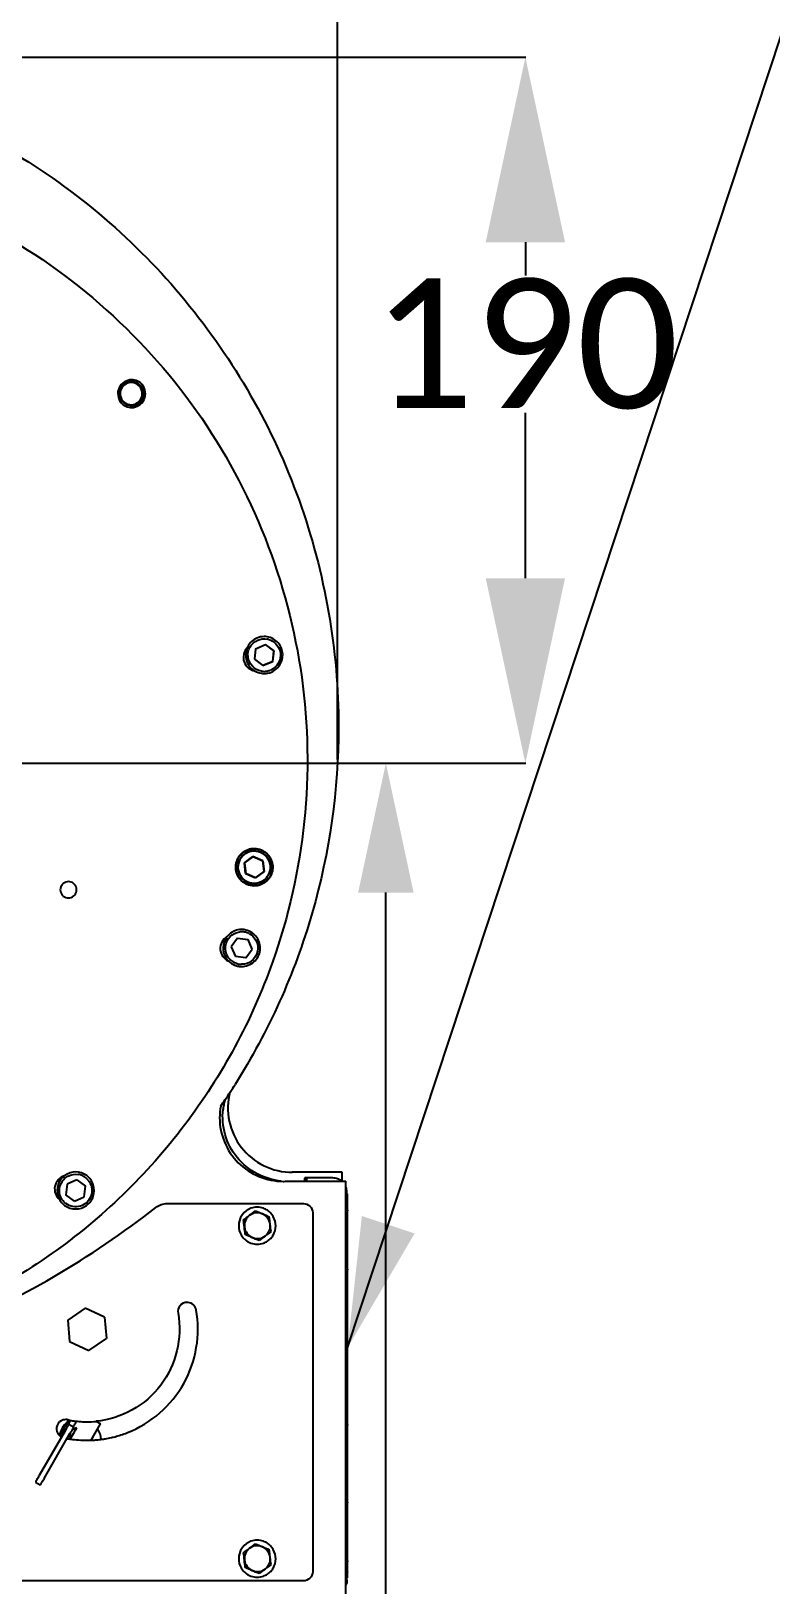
# Model space of a CAD drawing. Header units: millimetres. Extents: x 13935 to 21534, y -198 to 9202.
# Drawn here: x 16215.5 to 16415.4, y 7893.2 to 8313.2 of the extents above; entities that cross this region are included whole.
import ezdxf

# ---------------------------------------------------------------- set-up
doc = ezdxf.new("R2010")
doc.units = ezdxf.units.MM
doc.header["$LTSCALE"] = 326.7
doc.header["$PDMODE"] = 3
doc.header["$PDSIZE"] = 8
doc.layers.get('0').update_dxf_attribs({"linetype": 'CONTINUOUS'})
doc.layers.get('Defpoints').update_dxf_attribs({"linetype": 'CONTINUOUS'})
doc.styles.get("Standard").update_dxf_attribs({"font": 'calibri.ttf'})
doc.dimstyles.new('DIMSTYLE_1', dxfattribs={"dimtxt": 40, "dimasz": 35, "dimexe": 0.08, "dimexo": 1, "dimgap": 1, "dimtad": 1, "dimdsep": 46, "dimtxsty": 'Standard', "dimblk": '_FILLED', "dimblk1": '_FILLED', "dimblk2": '_FILLED', "dimcen": 0.09, "dimazin": 2, "dimtp": 0.01, "dimtm": 0.01, "dimtfac": 1, "dimtofl": 0, "dimtmove": 0, "dimatfit": 3, "dimldrblk": '_FILLED', "dimfxl": 1, "dimtolj": 1, "dimarcsym": 0})
doc.dimstyles.get("Standard").update_dxf_attribs({"dimtxt": 35, "dimasz": 35, "dimexe": 0.08, "dimexo": 1, "dimtad": 1, "dimdsep": 46, "dimtxsty": 'Standard', "dimblk": '_FILLED', "dimblk1": '_FILLED', "dimblk2": '_FILLED', "dimcen": 0.09, "dimazin": 2, "dimtol": 1, "dimtp": 0.01, "dimtm": 0.01, "dimtfac": 1, "dimtofl": 0, "dimtmove": 0, "dimatfit": 3, "dimldrblk": '_FILLED', "dimfxl": 1, "dimtolj": 1, "dimarcsym": 0})

# ---------------------------------------------------------------- blocks, each defined once
blk = doc.blocks.new('_FILLED')
at = {"color": 0, "linetype": 'ByBlock'}
blk.add_solid([(0, 0), (-1, 0.2143), (-1, -0.2143)], dxfattribs=at)
blk = doc.blocks.new('*D2235')
at = {"color": 0, "linetype": 'Continuous', "lineweight": -2}
for p, q in [((16114.8, 8115.32), (16311.42, 8115.32)), ((16311.34, 7161.81), (16311.34, 8080.32)), ((16131.2, 7126.81), (16311.42, 7126.81))]:
    blk.add_line(p, q, dxfattribs=at)
at = {"layer": 'Defpoints', "color": 0}
for p in [(16113.8, 8115.32), (16311.34, 8115.32), (16130.2, 7126.81)]:
    blk.add_point(p, dxfattribs=at)
at = {"color": 0, "linetype": 'ByBlock', "lineweight": -2, "xscale": 35, "yscale": 35, "zscale": 35}
for p, rotation in [((16311.34, 8115.32), 90), ((16311.34, 7126.81), 270)]:
    blk.add_blockref('_FILLED', p, dxfattribs=dict(at, rotation=rotation))
at = {"color": 0, "lineweight": 30, "insert": (16197.01, 7617.72), "char_height": 40, "attachment_point": 2, "rotation": 90, "line_spacing_factor": 0.9}
blk.add_mtext('\\A1;D\\P ', dxfattribs=at)
blk = doc.blocks.new('A')
at = {"color": 0, "linetype": 'Continuous'}
for p, q in [((-103.93, 279.72), (-104.27, 276.86)), ((-103.93, 279.72), (-101.29, 280.87)), ((-99, 279.15), (-101.31, 280.87)), ((-98.97, 279.15), (-101.29, 280.87)), ((-99.33, 276.28), (-99, 279.15)), ((-99.3, 276.28), (-98.97, 279.15)), ((-98.97, 279.15), (-99, 279.15)), ((-104.27, 276.86), (-101.95, 275.14)), ((-101.98, 275.14), (-99.33, 276.28)), ((-99.3, 276.28), (-101.95, 275.14)), ((-99.3, 276.28), (-99.33, 276.28)), ((-107.13, 203.79), (-107.7, 203.82)), ((-108.84, 201.47), (-110.57, 199.15)), ((-110.57, 199.15), (-109.42, 196.5)), ((-108.84, 201.47), (-105.98, 201.14)), ((-106.58, 196.17), (-104.86, 198.49)), ((-106.55, 196.17), (-104.83, 198.49)), ((-104.86, 198.49), (-106, 201.14)), ((-104.83, 198.49), (-105.98, 201.14)), ((-104.83, 198.49), (-104.86, 198.49)), ((-106.55, 196.17), (-109.42, 196.5)), ((-108.28, 193.85), (-107.7, 193.82)), ((-154.87, 135.01), (-155.2, 132.14)), ((-152.22, 136.15), (-154.87, 135.01)), ((-152.22, 136.15), (-149.9, 134.43)), ((-150.24, 131.56), (-149.9, 134.43)), ((-95.89, 135.77), (-79.54, 135.77)), ((-80.6, 138.21), (-94.03, 138.21)), ((-83.08, 136.67), (-90.66, 136.67)), ((-90.65, 136.03), (-90.65, 136.07)), ((-90.46, 136.03), (-90.46, 136.07)), ((-90.27, 136.03), (-90.27, 136.07)), ((-80.6, 135.77), (-80.6, 138.21)), ((-79.53, 23.77), (-79.54, 135.77)), ((-152.89, 130.42), (-155.2, 132.14)), ((-152.89, 130.42), (-150.24, 131.56)), ((-79.08, 132.37), (-79.48, 132.37)), ((-79.28, 132.37), (-79.28, 132.87)), ((-79.17, 130.15), (-79.18, 130.89)), ((-79.08, 112.14), (-79.08, 132.37)), ((-127.79, 129.77), (-91.02, 129.77)), ((-88.52, 127.27), (-88.52, 30.27)), ((-79.17, 129.94), (-79.17, 130.15)), ((-79.17, 129.56), (-79.17, 129.94)), ((-79.16, 127.9), (-79.17, 129.56)), ((-107.2, 125.37), (-107.22, 125.37)), ((-106.73, 121.35), (-106.75, 121.35)), ((-79.08, 91.14), (-79.08, 111.8)), ((-149.97, 101.52), (-154.71, 98.23)), ((-144.75, 99.07), (-149.97, 101.52)), ((-154.75, 98.23), (-154.71, 98.23)), ((-154.71, 98.23), (-154.23, 92.48)), ((-144.75, 99.07), (-144.26, 93.32)), ((-154.23, 92.48), (-149, 90.02)), ((-149, 90.02), (-144.26, 93.32)), ((-79.08, 70.14), (-79.08, 90.8)), ((-155.4, 68.35), (-162.39, 56.22)), ((-161.09, 55.47), (-154.1, 67.6)), ((-156.47, 67.52), (-156.81, 66.94)), ((-156.32, 67.79), (-156.47, 67.52)), ((-155.7, 68.2), (-155.84, 67.96)), ((-155.56, 68.45), (-155.7, 68.2)), ((-154.99, 69.43), (-155.13, 69.19)), ((-154.89, 70.26), (-155.02, 70.05)), ((-154.86, 70.33), (-154.89, 70.26)), ((-154.66, 70.67), (-154.86, 70.33)), ((-154.82, 70.56), (-154.47, 71.17)), ((-154.63, 70.07), (-154.74, 69.87)), ((-154.33, 71.25), (-154.66, 70.67)), ((-154.57, 70.08), (-154.43, 70.08)), ((-153.13, 69.33), (-154.43, 70.08)), ((-154.42, 70.56), (-154.36, 70.65)), ((-154.36, 70.65), (-154.04, 71.2)), ((-154.2, 70.76), (-154.29, 70.59)), ((-152.86, 68.08), (-152.66, 68.43)), ((-152.66, 68.43), (-152.46, 68.78)), ((-152.46, 68.78), (-152.42, 68.85)), ((-152.42, 68.85), (-152.39, 68.91)), ((-152.39, 68.91), (-152.27, 69.12)), ((-148.4, 65.81), (-145.86, 70.24)), ((-147.02, 70.91), (-145.86, 70.24)), ((-79.08, 49.14), (-79.08, 69.8)), ((-156.59, 66.78), (-156.51, 66.92)), ((-156.51, 66.92), (-156.44, 67.05)), ((-154, 66.11), (-153.92, 66.24)), ((-163.41, 54.48), (-162.11, 53.73)), ((-79.08, 28.57), (-79.08, 48.8)), ((-107.2, 35.37), (-107.22, 35.37)), ((-106.73, 31.35), (-106.75, 31.35)), ((-79.18, 30.19), (-79.17, 30.8)), ((-79.18, 30.05), (-79.18, 30.19)), ((-79.17, 31.69), (-79.15, 33.04)), ((-79.17, 31.39), (-79.17, 31.69)), ((-79.17, 30.79), (-79.17, 31.39)), ((-91.02, 27.77), (-186.52, 27.77)), ((-79.48, 28.57), (-79.08, 28.57)), ((-79.28, 28.07), (-79.28, 28.57))]:
    blk.add_line(p, q, dxfattribs=at)
for centre, radius, start, end in [((-137.56, 348.65), 3, 101.7878, 116.6905), ((-137.56, 348.64), 3.02, 90.0995, 101.7491), ((-137.56, 348.68), 2.98, 88.1567, 90.0769), ((-137.56, 348.68), 3.02, 270.0995, 281.7491), ((-137.47, 348.68), 3.27, 270.1143, 280.3363), ((-137.56, 348.66), 3, 281.7878, 296.6905), ((-101.62, 278.01), 4.39, 73.4084, 80.0625), ((-101.62, 278.03), 4.43, 260.1304, 279.915), ((-101.63, 278.05), 4.44, 279.9955, 286.5535), ((-101.61, 277.99), 4.38, 286.5452, 293.3665), ((-107.7, 198.77), 5.05, 90.0406, 96.6895), ((-107.69, 198.78), 4.44, 90.2119, 96.768), ((-107.69, 198.84), 4.38, 83.4015, 90.2202), ((-107.7, 198.84), 4.38, 76.544, 83.3654), ((-107.7, 198.84), 4.98, 76.6696, 83.3659), ((-107.71, 198.79), 4.43, 63.4931, 76.5552), ((-107.69, 198.84), 4.42, 249.9836, 263.3288), ((-107.7, 198.8), 4.98, 256.6696, 263.3659), ((-107.7, 198.8), 4.38, 263.3994, 269.7814), ((-262.38, 258.47), 180.81, 326.1828, 327.7385), ((-96.49, 152.9), 17.18, 169.4114, 179.9897), ((-262.04, 258.24), 180.4, 325.4967, 326.1825), ((-95.43, 153.17), 17.43, 168.1034, 173.2339), ((-95.47, 153.18), 17.39, 164.3516, 168.1029), ((-152.55, 133.31), 4.38, 73.3185, 79.9841), ((-152.56, 133.29), 4.4, 66.7599, 73.2948), ((-152.56, 133.26), 4.42, 53.4371, 66.7775), ((-152.57, 133.27), 4.42, 39.9831, 53.3279), ((-96.53, 152.9), 17.14, 270.0011, 272.1343), ((-83.26, 136.46), 7.4, 179.1177, 179.342), ((-161.23, 136.17), 70.57, 0.0055, 0.2114), ((-83.07, 136.46), 7.4, 179.1177, 179.342), ((-161.03, 136.17), 70.57, 0.0055, 0.2114), ((-82.88, 136.46), 7.4, 179.1177, 179.342), ((-160.84, 136.17), 70.57, 0.0055, 0.2114), ((-160.65, 136.17), 70.57, 0.0055, 0.2114), ((-83.08, 132.84), 3.83, 70.0782, 89.9264), ((-83.08, 132.87), 3.8, 64.9988, 70.0014), ((-83.09, 132.86), 3.82, 49.7912, 64.95), ((-285.32, 326.69), 251.1, 292.6948, 307.9606), ((-103.49, 123.76), 5.03, 143.3599, 156.7172), ((-103.52, 123.75), 5.02, 56.8081, 70.1139), ((-103.51, 123.78), 4.99, 50.1108, 56.7598), ((-103.53, 123.76), 5.02, 37.2937, 50.1091), ((-860.09, 33.87), 765.42, 6.77637, 6.92766), ((-867.04, 33.04), 765.42, 6.77637, 6.92766), ((-866.32, 33.28), 764.68, 6.61413, 6.76551), ((-103.49, 123.77), 3.5, 336.7785, 343.4437), ((-859.37, 34.1), 764.69, 6.61412, 6.76551), ((-103.54, 123.79), 5.03, 323.3599, 336.7172), ((-103.5, 123.79), 5.02, 217.4905, 230.1092), ((-103.52, 123.78), 5.01, 290.1539, 303.4101), ((-103.52, 123.78), 5.01, 303.4436, 316.787), ((-103.52, 123.77), 5, 316.8393, 323.3776), ((-79.55, 111.97), 0.5, 270.001, 90.001), ((-122.44, 100.57), 2.48, 84.7525, 89.9903), ((-79.55, 90.97), 0.5, 270.001, 90.001), ((-152.14, 66.67), 4.73, 150.1849, 176.3286), ((-151.72, 66.67), 4.73, 121.6431, 175.4139), ((-152.14, 66.67), 4.73, 121.6431, 150.1654), ((-279.02, 139.43), 142.42, 329.5872, 329.8752), ((-395.69, 207.16), 277.32, 329.988, 330.1647), ((-155.24, 68.87), 2.51, 78.0169, 89.9846), ((-327.12, 167.91), 198.31, 330.2249, 330.3709), ((-149.52, 95.76), 24.99, 258.0006, 259.334), ((-13.74, -8.99), 161.52, 150.2392, 150.4132), ((-149.52, 95.78), 25.01, 259.334, 262.7517), ((-609.9, 330.49), 527.01, 329.9061, 330.1369), ((-151.69, 66.67), 2.52, 116.3859, 128.7399), ((-151.68, 66.66), 2.53, 103.4076, 116.3888), ((-149.52, 95.78), 25.01, 262.7533, 267.3275), ((-149.52, 95.77), 25, 267.3283, 270.0005), ((-149.52, 95.74), 24.97, 270.0099, 275.7514), ((-150.38, 65.9), 4.73, 1.7004, 38.6387), ((-149.53, 95.79), 30.02, 286.9074, 287.8111), ((-149.53, 95.8), 30.03, 287.8113, 291.1176), ((-149.52, 95.78), 30, 291.1181, 291.4987), ((-79.55, 69.97), 0.5, 270.001, 90.001), ((-149.52, 95.78), 30.01, 259.71, 260.6659), ((-149.52, 95.78), 30.01, 260.6659, 261.4081), ((-149.52, 95.81), 30.04, 261.4143, 269.9951), ((-149.52, 95.63), 29.86, 270.0024, 272.2717), ((-149.53, 95.79), 30.02, 272.2713, 274.4115), ((-149.53, 95.86), 30.09, 274.4111, 275.7971), ((-149.54, 95.89), 30.12, 275.7971, 278.6097), ((-149.53, 95.85), 30.08, 278.61, 279.6127), ((-149.51, 95.74), 29.97, 279.6113, 282.7337), ((-149.5, 95.68), 29.91, 282.736, 283.9193), ((-149.52, 95.75), 29.98, 283.9201, 286.9077), ((-335.6, 155.87), 199.83, 329.7378, 330.0875), ((-79.55, 48.97), 0.5, 270.001, 90.001), ((-103.52, 33.75), 5.02, 56.8081, 70.1139), ((-103.51, 33.78), 4.99, 50.1108, 56.7598), ((-103.49, 33.76), 5.03, 143.3599, 156.7172), ((-867.03, -56.96), 765.42, 6.77637, 6.92766), ((-103.53, 33.76), 5.02, 37.2937, 50.1091), ((-860.08, -56.13), 765.42, 6.77637, 6.92766), ((-859.37, -55.9), 764.69, 6.61412, 6.76551), ((-103.5, 33.79), 5.02, 217.4905, 230.1092), ((-866.32, -56.72), 764.68, 6.61413, 6.76551), ((-103.52, 33.78), 5.01, 290.1539, 303.4101), ((-103.52, 33.78), 5.01, 303.4436, 316.787), ((-103.49, 33.77), 3.5, 336.7785, 343.4437), ((-103.52, 33.77), 5, 316.8393, 323.3776), ((-103.54, 33.79), 5.03, 323.3599, 336.7172)]:
    blk.add_arc(centre, radius, start, end, dxfattribs=at)
for points, knots in [([(-228.36, 436.33), (-208.01, 432.42), (-168.33, 417.4), (-120.21, 376.16), (-88.8, 321.11), (-81.54, 279.31), (-81.54, 258.59)], [0, 0, 0, 0, 0.249993, 0.499992, 0.749996, 1, 1, 1, 1]), ([(-253.47, 413.19), (-240.48, 413.19), (-214.38, 410.05), (-165.49, 391.79), (-114.66, 347.73), (-90.13, 285.09), (-89.26, 232.91), (-95.03, 207.26), (-99.38, 195.01)], [0, 0, 0, 0, 0.125444, 0.250889, 0.499993, 0.749102, 0.874548, 1, 1, 1, 1]), ([(-137.44, 352.41), (-138.79, 352.4), (-141.71, 350.63), (-141.16, 347.25), (-140.29, 346.22)], [0, 0, 0, 0, 0.500019, 1, 1, 1, 1]), ([(-138.86, 351.59), (-139.55, 351.26), (-140.74, 350.05), (-140.79, 348.36), (-140.55, 347.63)], [0, 0, 0, 0, 0.499994, 1, 1, 1, 1]), ([(-138.91, 351.34), (-139.54, 351.02), (-140.6, 349.89), (-140.62, 348.33), (-140.39, 347.67)], [0, 0, 0, 0, 0.499975, 1, 1, 1, 1]), ([(-137.43, 344.91), (-136.09, 344.91), (-133.16, 346.69), (-133.71, 350.07), (-134.58, 351.09)], [0, 0, 0, 0, 0.500019, 1, 1, 1, 1]), ([(-136.88, 345.46), (-135.81, 345.65), (-133.75, 347.34), (-134.29, 349.94), (-134.99, 350.77)], [0, 0, 0, 0, 0.500018, 1, 1, 1, 1]), ([(-136.21, 345.98), (-135.58, 346.29), (-134.52, 347.43), (-134.49, 348.98), (-134.73, 349.65)], [0, 0, 0, 0, 0.499975, 1, 1, 1, 1]), ([(-138.86, 345.96), (-138.8, 345.93), (-138.69, 345.87), (-138.56, 345.83), (-138.5, 345.81)], [0, 0, 0, 0, 0.499943, 1, 1, 1, 1]), ([(-103.61, 282.59), (-104.63, 282.15), (-106.43, 280.49), (-106.91, 276.91), (-105.05, 273.81), (-102.74, 273), (-101.62, 273)], [0, 0, 0, 0, 0.250005, 0.500013, 0.750018, 1, 1, 1, 1]), ([(-102.38, 273.67), (-103.29, 273.83), (-105.05, 274.77), (-106.29, 277.45), (-105.71, 280.35), (-104.21, 281.68), (-103.36, 282.04)], [0, 0, 0, 0, 0.249983, 0.499985, 0.749988, 1, 1, 1, 1]), ([(-99.64, 273.41), (-98.61, 273.86), (-96.82, 275.51), (-96.34, 279.1), (-98.2, 282.19), (-100.51, 283), (-101.62, 283)], [0, 0, 0, 0, 0.250005, 0.500013, 0.750018, 1, 1, 1, 1]), ([(-100.36, 282.22), (-98.96, 281.8), (-96.43, 279.24), (-97.53, 275.81), (-98.6, 274.8)], [0, 0, 0, 0, 0.499996, 1, 1, 1, 1]), ([(-106.31, 279.87), (-107.14, 278.93), (-107.81, 275.93), (-105.45, 273.95), (-104.22, 273.7)], [0, 0, 0, 0, 0.500006, 1, 1, 1, 1]), ([(-81.54, 258.59), (-81.54, 241.65), (-86.34, 207.62), (-100.45, 176.27), (-109.49, 161.95)], [0, 0, 0, 0, 0.499987, 1, 1, 1, 1]), ([(-154.5, 216.78), (-155.01, 216.78), (-156.05, 216.41), (-156.86, 214.99), (-156.57, 213.37), (-155.72, 212.67), (-155.24, 212.5)], [0, 0, 0, 0, 0.250042, 0.500062, 0.750025, 1, 1, 1, 1]), ([(-154.52, 212.38), (-154.01, 212.38), (-152.97, 212.75), (-152.16, 214.17), (-152.44, 215.78), (-153.3, 216.48), (-153.77, 216.65)], [0, 0, 0, 0, 0.250042, 0.500062, 0.750025, 1, 1, 1, 1]), ([(-111.69, 201.9), (-112.8, 201.23), (-114.35, 198.4), (-112.45, 195.79), (-111.26, 195.26)], [0, 0, 0, 0, 0.499999, 1, 1, 1, 1]), ([(-108.29, 203.79), (-109.42, 203.65), (-111.66, 202.54), (-113.11, 199.13), (-112.06, 195.58), (-109.96, 194.22), (-108.85, 193.95)], [0, 0, 0, 0, 0.250015, 0.499982, 0.749951, 1, 1, 1, 1]), ([(-109.2, 194.69), (-110.11, 195.02), (-111.74, 196.33), (-112.4, 199.37), (-111.06, 202.17), (-109.17, 203.08), (-108.22, 203.19)], [0, 0, 0, 0, 0.250026, 0.500002, 0.749977, 1, 1, 1, 1]), ([(-107.7, 193.82), (-106.52, 193.82), (-104.06, 194.74), (-102.29, 198.19), (-103.22, 201.95), (-105.4, 203.41), (-106.55, 203.69)], [0, 0, 0, 0, 0.250037, 0.499998, 0.749961, 1, 1, 1, 1]), ([(-105.73, 202.76), (-104.29, 202.03), (-102.13, 198.5), (-104.68, 195.24), (-106.19, 194.68)], [0, 0, 0, 0, 0.500012, 1, 1, 1, 1]), ([(-99.38, 195.01), (-104.96, 179.29), (-121.09, 149.35), (-157.65, 114.03), (-203.16, 91.39), (-236.76, 86.2), (-253.45, 86.19)], [0, 0, 0, 0, 0.250004, 0.500005, 0.750004, 1, 1, 1, 1]), ([(-110.89, 159.9), (-111.54, 157.36), (-111.66, 151.92), (-108.24, 144.56), (-101.95, 139.43), (-96.65, 138.21), (-94.03, 138.21)], [0, 0, 0, 0, 0.249998, 0.500004, 0.749998, 1, 1, 1, 1]), ([(-113.67, 152.9), (-113.67, 148.53), (-110.01, 139.42), (-100.9, 135.76), (-96.53, 135.76)], [0, 0, 0, 0, 0.500008, 1, 1, 1, 1]), ([(-97, 135.84), (-101.5, 136.24), (-110.55, 140.92), (-113.27, 150.74), (-112.74, 155.22)], [0, 0, 0, 0, 0.500033, 1, 1, 1, 1]), ([(-155.69, 137.22), (-156.88, 136.82), (-158.96, 134.56), (-157.91, 131.67), (-156.97, 130.84)], [0, 0, 0, 0, 0.499994, 1, 1, 1, 1]), ([(-152.56, 138.29), (-153.58, 138.29), (-155.69, 137.61), (-157.62, 134.96), (-157.65, 131.68), (-156.36, 129.88), (-155.54, 129.27)], [0, 0, 0, 0, 0.249989, 0.499985, 0.749981, 1, 1, 1, 1]), ([(-155.18, 129.75), (-155.95, 130.33), (-157.14, 132.06), (-156.9, 135.16), (-154.81, 137.46), (-152.74, 137.79), (-151.79, 137.62)], [0, 0, 0, 0, 0.25001, 0.50002, 0.750023, 1, 1, 1, 1]), ([(-152.56, 128.29), (-151.53, 128.29), (-149.43, 128.96), (-147.5, 131.61), (-147.46, 134.89), (-148.75, 136.69), (-149.58, 137.3)], [0, 0, 0, 0, 0.249989, 0.499985, 0.749981, 1, 1, 1, 1]), ([(-149.18, 136.11), (-148.29, 135.05), (-147.55, 131.79), (-149.95, 129.47), (-151.29, 129.07)], [0, 0, 0, 0, 0.500043, 1, 1, 1, 1]), ([(-90.65, 136.43), (-90.65, 136.48), (-90.64, 136.64), (-90.66, 136.58), (-90.66, 136.57)], [0, 0, 0, 0, 0.945425, 1, 1, 1, 1]), ([(-90.65, 135.75), (-90.65, 135.79), (-90.65, 135.88), (-90.65, 135.98), (-90.65, 136.03)], [0, 0, 0, 0, 0.409926, 1, 1, 1, 1]), ([(-90.46, 136.43), (-90.46, 136.48), (-90.45, 136.64), (-90.46, 136.58), (-90.46, 136.57)], [0, 0, 0, 0, 0.945425, 1, 1, 1, 1]), ([(-90.46, 135.75), (-90.46, 135.79), (-90.46, 135.88), (-90.46, 135.98), (-90.46, 136.03)], [0, 0, 0, 0, 0.409926, 1, 1, 1, 1]), ([(-90.27, 136.43), (-90.27, 136.48), (-90.25, 136.64), (-90.27, 136.58), (-90.27, 136.57)], [0, 0, 0, 0, 0.945425, 1, 1, 1, 1]), ([(-90.27, 135.75), (-90.27, 135.79), (-90.27, 135.88), (-90.27, 135.98), (-90.27, 136.03)], [0, 0, 0, 0, 0.409926, 1, 1, 1, 1]), ([(-90.07, 136.43), (-90.07, 136.48), (-90.07, 136.66), (-90.08, 136.56), (-90.08, 136.55)], [0, 0, 0, 0, 0.783065, 1, 1, 1, 1]), ([(-90.07, 135.75), (-90.07, 135.79), (-90.07, 135.9), (-90.07, 136.01), (-90.07, 136.07)], [0, 0, 0, 0, 0.404031, 1, 1, 1, 1]), ([(-79.33, 131.26), (-79.28, 131.21), (-79.2, 131.09), (-79.17, 130.96), (-79.17, 130.89)], [0, 0, 0, 0, 0.506881, 1, 1, 1, 1]), ([(-79.32, 131.14), (-79.28, 131.19), (-79.2, 131.31), (-79.18, 131.45), (-79.18, 131.51)], [0, 0, 0, 0, 0.507056, 1, 1, 1, 1]), ([(-79.18, 131.51), (-79.17, 131.54), (-79.18, 131.58), (-79.18, 131.63), (-79.18, 131.65)], [0, 0, 0, 0, 0.496992, 1, 1, 1, 1]), ([(-79.17, 130.89), (-79.17, 130.87), (-79.17, 130.84), (-79.18, 130.8), (-79.18, 130.78)], [0, 0, 0, 0, 0.49616, 1, 1, 1, 1]), ([(-98.92, 121.8), (-98.58, 122.6), (-98.31, 124.41), (-99.01, 126.11), (-99.53, 126.8)], [0, 0, 0, 0, 0.500057, 1, 1, 1, 1]), ([(-91.02, 129.77), (-90.39, 129.77), (-89.06, 129.24), (-88.52, 127.91), (-88.52, 127.27)], [0, 0, 0, 0, 0.499994, 1, 1, 1, 1]), ([(-108.11, 125.74), (-108.45, 124.94), (-108.72, 123.12), (-108.01, 121.42), (-107.48, 120.73)], [0, 0, 0, 0, 0.500057, 1, 1, 1, 1]), ([(-138.53, 67.86), (-132.28, 70.32), (-121.15, 79.88), (-118.81, 94.37), (-119.98, 100.98)], [0, 0, 0, 0, 0.499991, 1, 1, 1, 1]), ([(-122.44, 103.05), (-123.14, 103.05), (-124.63, 102.38), (-125.02, 100.81), (-124.9, 100.11)], [0, 0, 0, 0, 0.499995, 1, 1, 1, 1]), ([(-119.98, 100.98), (-120.07, 101.51), (-120.62, 102.53), (-121.68, 102.99), (-122.21, 103.04)], [0, 0, 0, 0, 0.499931, 1, 1, 1, 1]), ([(-124.9, 100.11), (-124.31, 96.76), (-124.52, 89.73), (-129.02, 80.25), (-136.92, 73.35), (-143.64, 71.24), (-147.02, 70.9)], [0, 0, 0, 0, 0.249999, 0.499975, 0.74996, 1, 1, 1, 1]), ([(-155.93, 71.27), (-156.63, 71.07), (-157.91, 69.95), (-157.77, 68.25), (-157.4, 67.62)], [0, 0, 0, 0, 0.500052, 1, 1, 1, 1]), ([(-157.4, 67.62), (-157.37, 67.57), (-157.31, 67.47), (-157.24, 67.38), (-157.2, 67.33)], [0, 0, 0, 0, 0.499988, 1, 1, 1, 1]), ([(-156.07, 67.48), (-156.14, 67.48), (-156.2, 67.12), (-156.38, 66.97), (-156.47, 66.8)], [0, 0, 0, 0, 0.266593, 1, 1, 1, 1]), ([(-154.43, 70.08), (-154.38, 70.08), (-154.64, 69.81), (-154.68, 69.55), (-155.07, 68.96), (-155.28, 68.57), (-155.4, 68.35)], [0, 0, 0, 0, 0.074799, 0.29104, 0.615978, 1, 1, 1, 1]), ([(-154.29, 70.59), (-154.33, 70.53), (-154.42, 70.36), (-154.51, 70.2), (-154.57, 70.1)], [0, 0, 0, 0, 0.372092, 1, 1, 1, 1]), ([(-154.57, 70.1), (-154.57, 70.09), (-154.57, 70.09), (-154.57, 70.08), (-154.57, 70.08)], [0, 0, 0, 0, 0.761271, 1, 1, 1, 1]), ([(-153.13, 69.33), (-153.08, 69.33), (-153.34, 69.06), (-153.38, 68.8), (-153.77, 68.21), (-153.98, 67.82), (-154.1, 67.6)], [0, 0, 0, 0, 0.074799, 0.29104, 0.615978, 1, 1, 1, 1]), ([(-152.43, 70.84), (-152.52, 70.67), (-152.79, 70.2), (-153.07, 69.72), (-153.24, 69.4)], [0, 0, 0, 0, 0.337055, 1, 1, 1, 1]), ([(-163, 55.16), (-163.1, 54.99), (-163.27, 54.85), (-163.34, 54.48), (-163.41, 54.48)], [0, 0, 0, 0, 0.733422, 1, 1, 1, 1]), ([(-161.09, 55.47), (-161.22, 55.25), (-161.46, 54.85), (-161.75, 54.27), (-162.01, 54), (-162.05, 53.73), (-162.11, 53.73)], [0, 0, 0, 0, 0.38121, 0.705158, 0.922389, 1, 1, 1, 1]), ([(-108.11, 35.74), (-108.45, 34.94), (-108.72, 33.12), (-108.01, 31.42), (-107.48, 30.73)], [0, 0, 0, 0, 0.500057, 1, 1, 1, 1]), ([(-98.92, 31.8), (-98.57, 32.6), (-98.31, 34.41), (-99.01, 36.11), (-99.53, 36.8)], [0, 0, 0, 0, 0.500057, 1, 1, 1, 1]), ([(-88.52, 30.27), (-88.52, 29.63), (-89.06, 28.31), (-90.38, 27.77), (-91.02, 27.77)], [0, 0, 0, 0, 0.500009, 1, 1, 1, 1]), ([(-79.18, 29.28), (-79.18, 29.31), (-79.17, 29.36), (-79.17, 29.41), (-79.17, 29.43)], [0, 0, 0, 0, 0.503092, 1, 1, 1, 1]), ([(-79.4, 28.68), (-79.39, 28.7), (-79.36, 28.75), (-79.33, 28.8), (-79.32, 28.83)], [0, 0, 0, 0, 0.493967, 1, 1, 1, 1]), ([(-79.32, 28.83), (-79.31, 28.84), (-79.3, 28.87), (-79.29, 28.9), (-79.29, 28.91)], [0, 0, 0, 0, 0.497396, 1, 1, 1, 1]), ([(-79.29, 28.91), (-79.26, 28.97), (-79.22, 29.09), (-79.19, 29.22), (-79.18, 29.28)], [0, 0, 0, 0, 0.503459, 1, 1, 1, 1])]:
    blk.add_open_spline(points, degree=3, knots=knots, dxfattribs=at)
for points in [[(-137.47, 351.91), (-137.94, 351.91), (-138.43, 351.8), (-138.86, 351.59)], [(-134.99, 350.77), (-135.58, 351.46), (-136.56, 351.91), (-137.47, 351.91)], [(-136.25, 351.36), (-136.63, 351.54), (-137.05, 351.64), (-137.46, 351.66)], [(-134.58, 351.09), (-135.26, 351.89), (-136.39, 352.41), (-137.44, 352.41)], [(-134.73, 349.65), (-134.98, 350.37), (-135.56, 351.03), (-136.25, 351.36)], [(-140.55, 347.63), (-140.42, 347.24), (-140.2, 346.86), (-139.94, 346.55)], [(-140.39, 347.67), (-140.14, 346.95), (-139.55, 346.29), (-138.86, 345.96)], [(-140.29, 346.22), (-139.61, 345.43), (-138.48, 344.91), (-137.43, 344.91)], [(-139.94, 346.55), (-139.67, 346.23), (-139.33, 345.96), (-138.96, 345.77)], [(-138.96, 345.77), (-138.5, 345.54), (-137.98, 345.41), (-137.46, 345.41)], [(-138.5, 345.81), (-138.2, 345.71), (-137.87, 345.66), (-137.56, 345.66)], [(-101.62, 283), (-102.3, 283), (-102.99, 282.86), (-103.61, 282.59)], [(-103.36, 282.04), (-102.59, 282.38), (-101.69, 282.48), (-100.86, 282.34)], [(-101.62, 273), (-100.95, 273), (-100.26, 273.15), (-99.64, 273.41)], [(-98.6, 274.8), (-98.97, 274.45), (-99.41, 274.17), (-99.87, 273.96)], [(-153.77, 216.65), (-154.01, 216.73), (-154.26, 216.78), (-154.5, 216.78)], [(-155.24, 212.5), (-155.01, 212.42), (-154.76, 212.38), (-154.52, 212.38)], [(-106.19, 194.68), (-106.68, 194.51), (-107.2, 194.42), (-107.72, 194.42)], [(-149.58, 137.3), (-150.42, 137.92), (-151.51, 138.29), (-152.56, 138.29)], [(-79.28, 132.87), (-79.28, 133.34), (-79.37, 133.81), (-79.53, 134.24)], [(-79.18, 131.65), (-79.22, 131.9), (-79.28, 132.17), (-79.47, 132.33)], [(-155.54, 129.27), (-154.7, 128.65), (-153.61, 128.29), (-152.56, 128.29)], [(-153.32, 128.95), (-153.98, 129.07), (-154.64, 129.35), (-155.18, 129.75)], [(-151.29, 129.07), (-151.94, 128.88), (-152.65, 128.84), (-153.32, 128.95)], [(-130.87, 128.71), (-130.01, 129.38), (-128.88, 129.77), (-127.79, 129.77)], [(-105.24, 128.47), (-106.13, 128.14), (-106.96, 127.52), (-107.52, 126.76)], [(-107.2, 125.37), (-106.66, 125.77), (-106.12, 126.17), (-105.58, 126.58)], [(-105.58, 126.58), (-106.07, 126.21), (-106.47, 125.71), (-106.7, 125.15)], [(-105.58, 126.58), (-105.04, 126.98), (-104.51, 127.38), (-103.97, 127.79)], [(-104.5, 127.12), (-104.89, 127.01), (-105.26, 126.82), (-105.58, 126.58)], [(-103.51, 128.77), (-104.1, 128.77), (-104.69, 128.67), (-105.24, 128.47)], [(-102.11, 126.99), (-102.84, 127.3), (-103.73, 127.35), (-104.5, 127.12)], [(-103.97, 127.79), (-103.35, 127.52), (-102.73, 127.25), (-102.11, 126.99)], [(-101.82, 128.47), (-102.35, 128.67), (-102.94, 128.77), (-103.51, 128.77)], [(-102.11, 126.99), (-101.49, 126.72), (-100.87, 126.46), (-100.25, 126.19)], [(-100.01, 124.19), (-100.15, 125.34), (-101.04, 126.53), (-102.11, 126.99)], [(-79.15, 127.9), (-79.15, 127.62), (-79.27, 127.26), (-79.54, 127.15)], [(-79.43, 128.59), (-79.24, 128.43), (-79.14, 128.15), (-79.15, 127.9)], [(-106.7, 125.15), (-106.94, 124.6), (-107.03, 123.96), (-106.96, 123.36)], [(-106.96, 123.36), (-106.83, 122.2), (-105.94, 121.02), (-104.87, 120.56)], [(-101.39, 120.97), (-100.91, 121.33), (-100.51, 121.84), (-100.27, 122.39)], [(-99.78, 122.18), (-100.32, 121.77), (-100.85, 121.37), (-101.39, 120.97)], [(-100.13, 122.78), (-100, 123.23), (-99.96, 123.72), (-100.01, 124.19)], [(-104.87, 120.56), (-105.49, 120.82), (-106.11, 121.09), (-106.73, 121.35)], [(-106.72, 119.94), (-105.85, 119.21), (-104.65, 118.77), (-103.52, 118.77)], [(-103.01, 119.76), (-103.63, 120.03), (-104.25, 120.29), (-104.87, 120.56)], [(-104.87, 120.56), (-104.13, 120.24), (-103.24, 120.19), (-102.48, 120.42)], [(-103.52, 118.77), (-102.93, 118.77), (-102.34, 118.88), (-101.79, 119.08)], [(-101.39, 120.97), (-101.93, 120.57), (-102.47, 120.16), (-103.01, 119.76)], [(-102.48, 120.42), (-102.09, 120.54), (-101.72, 120.73), (-101.39, 120.97)], [(-157.2, 67.33), (-157, 67.06), (-156.73, 66.84), (-156.43, 66.68)], [(-155.24, 71.37), (-155.47, 71.37), (-155.71, 71.34), (-155.93, 71.27)], [(-153.93, 67.81), (-154.17, 67.34), (-154.26, 66.76), (-154.16, 66.23)], [(-147.93, 66.63), (-148.09, 66.36), (-148.24, 66.1), (-148.39, 65.83)], [(-105.23, 38.47), (-106.13, 38.14), (-106.95, 37.52), (-107.52, 36.76)], [(-103.51, 38.77), (-104.09, 38.77), (-104.69, 38.67), (-105.23, 38.47)], [(-101.81, 38.47), (-102.35, 38.67), (-102.94, 38.77), (-103.51, 38.77)], [(-107.2, 35.37), (-106.66, 35.77), (-106.12, 36.17), (-105.58, 36.58)], [(-106.7, 35.15), (-106.94, 34.6), (-107.03, 33.96), (-106.96, 33.36)], [(-105.58, 36.58), (-106.07, 36.21), (-106.46, 35.71), (-106.7, 35.15)], [(-105.58, 36.58), (-105.04, 36.98), (-104.5, 37.38), (-103.97, 37.79)], [(-104.5, 37.12), (-104.88, 37.01), (-105.26, 36.82), (-105.58, 36.58)], [(-102.11, 36.99), (-102.84, 37.3), (-103.73, 37.35), (-104.5, 37.12)], [(-103.97, 37.79), (-103.35, 37.52), (-102.73, 37.25), (-102.11, 36.99)], [(-102.11, 36.99), (-101.49, 36.72), (-100.87, 36.46), (-100.25, 36.19)], [(-100.01, 34.19), (-100.15, 35.34), (-101.03, 36.53), (-102.11, 36.99)], [(-100.13, 32.78), (-100, 33.23), (-99.96, 33.72), (-100.01, 34.19)], [(-79.42, 33.75), (-79.23, 33.58), (-79.14, 33.3), (-79.14, 33.04)], [(-106.96, 33.36), (-106.82, 32.2), (-105.94, 31.02), (-104.87, 30.56)], [(-104.87, 30.56), (-105.49, 30.82), (-106.11, 31.09), (-106.73, 31.35)], [(-106.72, 29.94), (-105.85, 29.21), (-104.65, 28.77), (-103.51, 28.77)], [(-103.01, 29.76), (-103.63, 30.03), (-104.25, 30.29), (-104.87, 30.56)], [(-104.87, 30.56), (-104.13, 30.24), (-103.24, 30.19), (-102.48, 30.42)], [(-101.39, 30.97), (-101.93, 30.57), (-102.47, 30.16), (-103.01, 29.76)], [(-102.48, 30.42), (-102.09, 30.54), (-101.72, 30.73), (-101.39, 30.97)], [(-101.39, 30.97), (-100.91, 31.33), (-100.51, 31.84), (-100.27, 32.39)], [(-99.78, 32.18), (-100.31, 31.77), (-100.85, 31.37), (-101.39, 30.97)], [(-79.16, 30.05), (-79.18, 29.84), (-79.37, 29.58), (-79.58, 29.56)], [(-79.14, 33.04), (-79.15, 32.77), (-79.28, 32.42), (-79.53, 32.31)], [(-79.3, 30.65), (-79.22, 30.46), (-79.15, 30.25), (-79.16, 30.05)], [(-103.51, 28.77), (-102.93, 28.77), (-102.34, 28.88), (-101.79, 29.08)], [(-79.28, 28.07), (-79.28, 27.61), (-79.36, 27.14), (-79.53, 26.7)]]:
    blk.add_open_spline(points, degree=3, dxfattribs=at)
blk = doc.blocks.new('*D2265')
at = {"color": 0, "linetype": 'ByBlock', "lineweight": -2}
for p, q in [((16118.56, 8306.12), (16349.11, 8306.12)), ((16349.03, 8256.12), (16349.03, 8247.14)), ((16349.03, 8165.32), (16349.03, 8210.03)), ((16117.79, 8115.32), (16349.11, 8115.32))]:
    blk.add_line(p, q, dxfattribs=at)
at = {"layer": 'Defpoints', "color": 0}
for p in [(16117.56, 8306.12), (16116.79, 8115.32), (16349.03, 8115.32)]:
    blk.add_point(p, dxfattribs=at)
at = {"color": 0, "linetype": 'ByBlock', "lineweight": -2, "xscale": 50, "yscale": 50, "zscale": 50}
for p, rotation in [((16349.03, 8306.12), 90), ((16349.03, 8115.32), 270)]:
    blk.add_blockref('_FILLED', p, dxfattribs=dict(at, rotation=rotation))
at = {"color": 0, "lineweight": 30, "insert": (16349.03, 8228.59), "char_height": 35, "attachment_point": 5}
blk.add_mtext('\\A1;\\A1;190', dxfattribs=at)
blk = doc.blocks.new('*D2266')
at = {"color": 0, "linetype": 'ByBlock', "lineweight": -2}
for p, q in [((16076.67, 8529.07), (16026.67, 8529.07)), ((16126.67, 8117.49), (16126.67, 8529.15)), ((16298.29, 8116.32), (16298.29, 8529.15)), ((16348.29, 8529.07), (16398.29, 8529.07))]:
    blk.add_line(p, q, dxfattribs=at)
at = {"layer": 'Defpoints', "color": 0}
for p in [(16126.67, 8529.07), (16126.67, 8116.49), (16298.29, 8115.32)]:
    blk.add_point(p, dxfattribs=at)
at = {"color": 0, "linetype": 'ByBlock', "lineweight": -2, "xscale": 50, "yscale": 50, "zscale": 50}
blk.add_blockref('_FILLED', (16126.67, 8529.07), dxfattribs=at)
at = {"color": 0, "linetype": 'ByBlock', "lineweight": -2, "xscale": 50, "yscale": 50, "zscale": 50, "rotation": 180}
blk.add_blockref('_FILLED', (16298.29, 8529.07), dxfattribs=at)
at = {"color": 0, "lineweight": 30, "insert": (16212.48, 8529.07), "char_height": 35, "attachment_point": 5}
blk.add_mtext('\\A1;\\A1;172', dxfattribs=at)

msp = doc.modelspace()

# ---------------------------------------------------------------- linework, layer by layer
at = {"color": 0, "linetype": 'Continuous', "lineweight": 30}
for p, q in [((16273.1164, 8088.35637), (16275.43335, 8090.07818)), ((16273.14404, 8088.35637), (16275.46099, 8090.07818)), ((16278.08289, 8088.93247), (16275.43335, 8090.07818)), ((16278.08289, 8088.93247), (16278.41549, 8086.06494)), ((16273.1164, 8088.35637), (16273.14404, 8088.35637)), ((16273.449, 8085.48884), (16273.1164, 8088.35637)), ((16273.47664, 8085.48884), (16273.14404, 8088.35637)), ((16273.449, 8085.48884), (16273.47664, 8085.48884)), ((16273.449, 8085.48884), (16276.09854, 8084.34313)), ((16276.12618, 8084.34313), (16273.47664, 8085.48884)), ((16278.41549, 8086.06494), (16276.09854, 8084.34313))]:
    msp.add_line(p, q, dxfattribs=at)
for centre, radius, start, end in [((16275.7641, 8087.21848), 4.39195, 99.9374974, 106.5916371), ((16275.75755, 8087.19439), 4.38171, 246.6334576, 253.4547983), ((16275.77586, 8087.25378), 4.44386, 253.4465498, 260.004528), ((16275.76686, 8087.23853), 4.42728, 260.0850082, 279.8695541)]:
    msp.add_arc(centre, radius, start, end, dxfattribs=at)
for points, knots in [([(16273.78712, 8082.62132), (16272.76194, 8083.06463), (16270.96655, 8084.72219), (16270.48428, 8088.30502), (16272.34908, 8091.40195), (16274.65473, 8092.21069), (16275.77156, 8092.21071)], [0, 0, 0, 0, 0.250005418, 0.500012927, 0.750017636, 1, 1, 1, 1]), ([(16274.50999, 8091.42757), (16273.10364, 8091.00832), (16270.57977, 8088.44417), (16271.67867, 8085.01695), (16272.74652, 8084.01029)], [0, 0, 0, 0, 0.49999579, 1, 1, 1, 1]), ([(16277.75582, 8091.79999), (16278.781, 8091.35668), (16280.5764, 8089.69912), (16281.05866, 8086.11629), (16279.19386, 8083.01936), (16276.88821, 8082.21062), (16275.77139, 8082.2106)], [0, 0, 0, 0, 0.250005418, 0.500012927, 0.750017636, 1, 1, 1, 1]), ([(16276.52572, 8082.87677), (16277.43448, 8083.03604), (16279.19633, 8083.97585), (16280.44036, 8086.65973), (16279.85455, 8089.5596), (16278.3591, 8090.88305), (16277.51217, 8091.24927)], [0, 0, 0, 0, 0.249983472, 0.499984675, 0.749987561, 1, 1, 1, 1])]:
    msp.add_open_spline(points, degree=3, knots=knots, dxfattribs=at)
for points in [[(16277.51217, 8091.24927), (16276.74015, 8091.58311), (16275.83465, 8091.68974), (16275.00616, 8091.54454)], [(16275.77156, 8092.21071), (16276.447, 8092.21072), (16277.13586, 8092.06808), (16277.75582, 8091.79999)], [(16272.74652, 8084.01029), (16273.11625, 8083.66175), (16273.55333, 8083.37371), (16274.01971, 8083.17204)], [(16275.77139, 8082.2106), (16275.09594, 8082.21059), (16274.40708, 8082.35323), (16273.78712, 8082.62132)]]:
    msp.add_open_spline(points, degree=3, dxfattribs=at)

# ---------------------------------------------------------------- block references
msp.add_blockref('A', (16380.09192, 7866.53298), dxfattribs=at)

# ---------------------------------------------------------------- dimensions: what is measured, and where the dimension line sits
at = {"linetype": 'ByBlock', "lineweight": 30}
dim = msp.add_linear_dim(base=(16126.67175, 8529.07389), p1=(16298.28656, 8115.31645), p2=(16126.67175, 8116.4944), text='\\A1;172', dimstyle='Standard', override={"dimasz": 50, "dimtad": 0, "dimtih": 1, "dimtoh": 1, "dimdec": 4, "dimzin": 0, "dimtxsty": 'Standard', "dimcen": 53.46, "dimadec": 0, "dimazin": 0, "dimtdec": 4, "dimtzin": 0}, dxfattribs=at)
dim.commit()
dim.dimension.update_dxf_attribs({"geometry": '*D2266', "text_midpoint": (16212.47915, 8529.07389), "dimtype": 160})
dim = msp.add_linear_dim(base=(16349.02597, 8115.31645), p1=(16117.5584, 8306.1161), p2=(16116.78886, 8115.31645), angle=90, text='\\A1;190', dimstyle='Standard', override={"dimasz": 50, "dimtad": 0, "dimtih": 1, "dimtoh": 1, "dimdec": 4, "dimzin": 0, "dimtxsty": 'Standard', "dimcen": 53.46, "dimadec": 0, "dimazin": 0, "dimtdec": 4, "dimtzin": 0}, dxfattribs=at)
dim.commit()
dim.dimension.update_dxf_attribs({"geometry": '*D2265', "text_midpoint": (16349.02597, 8228.58633), "dimtype": 160})
at = {"color": 0, "linetype": 'Continuous', "lineweight": 30}
dim = msp.add_linear_dim(base=(16311.33972, 8115.31671), p1=(16130.20076, 7126.81176), p2=(16113.79822, 8115.31671), angle=90, text='D\\P ', dimstyle='DIMSTYLE_1', dxfattribs=at)
dim.commit()
dim.dimension.update_dxf_attribs({"geometry": '*D2235', "text_midpoint": (16311.33972, 7617.72443), "dimtype": 160})

# ---------------------------------------------------------------- leaders
msp.add_leader([(16301.00859, 7957.32919), (16577.13992, 8793.71435), (16657.56311, 8793.29934)], dimstyle='Standard', override={"dimtad": 0}, dxfattribs=at)

doc.saveas('drawing.dxf')
